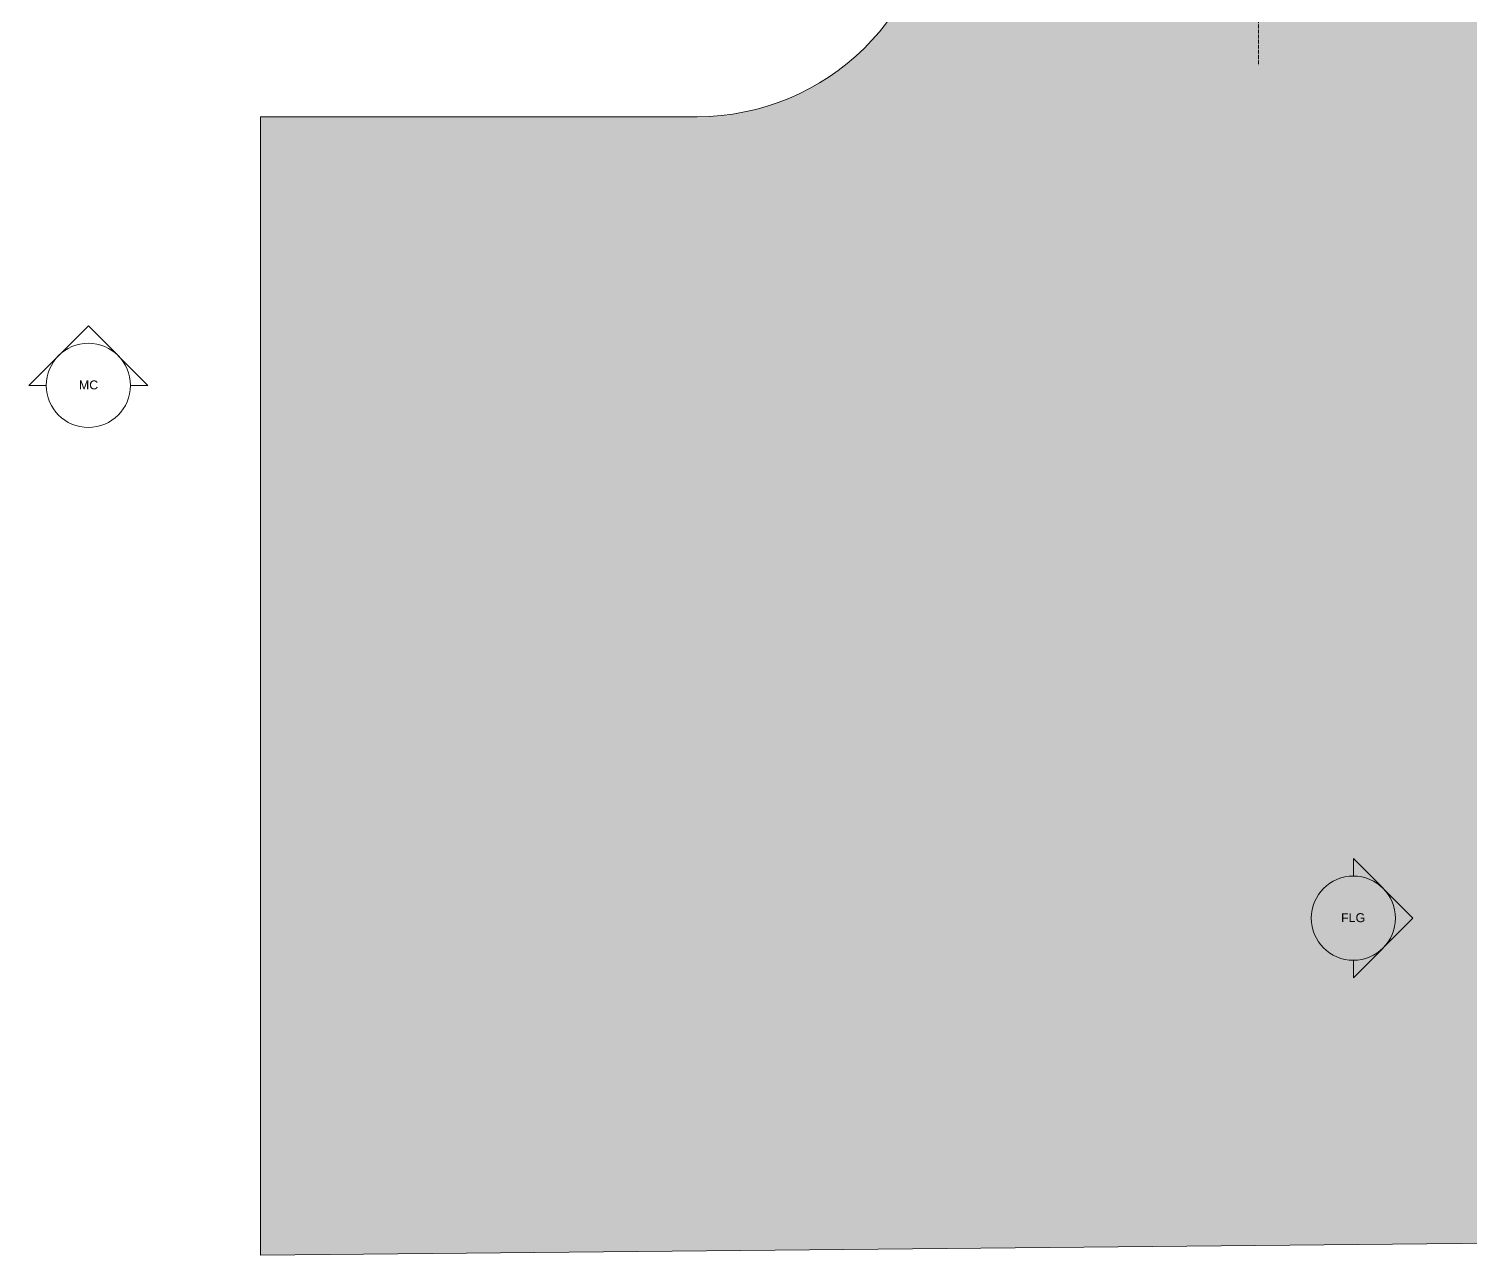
# Model space of a CAD drawing. Header units: millimetres. Extents: x 141848 to 1648660, y -821378 to -151356.
# Drawn here: x 356656 to 380870, y -295063 to -274458 of the extents above; entities that cross this region are included whole.
import ezdxf

# ---------------------------------------------------------------- set-up
doc = ezdxf.new("R2010")
doc.units = ezdxf.units.MM
doc.header["$MEASUREMENT"] = 0
doc.linetypes.add('HIDDEN', pattern=[0.375, 0.25, -0.125])
doc.layers.add('Marques - Façades', color=7, linetype='Continuous')
doc.styles.add('STYLE_GENERE_2', font='')
doc.styles.get('STYLE_GENERE_2').set_extended_font_data('Arial')

# ---------------------------------------------------------------- blocks, each defined once
blk = doc.blocks.new('Dalle_31_2', base_point=(360548, -295063))
at = {"linetype": 'Continuous', "lineweight": 0, "true_color": 0x6f6f6f}
h = blk.add_hatch(color=8, dxfattribs=at)
h.paths.add_polyline_path([(360548, -295063), (487920, -293827), (487920, -270903), (487463, -270903), (472886, -271041), (472886, -271062, 0.001346), (472886, -271073), (472897, -273095, -0.414214), (470908, -275106), (462184, -275106, -0.005189), (462131, -275116), (454148, -275196), (438771, -275253, -0.386553), (436573, -273475, -0.025189), (436562, -273329), (436569, -267730, -0.098562), (436800, -266944), (436817, -266952, -0.258849), (438655, -265606), (438653, -265587), (439337, -265587), (439337, -265687), (439337, -270687), (469237, -270687), (469237, -265687), (470908, -265687), (472605, -265687), (472605, -163738), (371863, -163738), (371863, -271041), (371883, -271041), (371883, -272001), (371883, -272001, -0.409427), (367883, -275935), (360548, -275935)])
h.paths.add_polyline_path([(377135, -260640), (373845, -260640), (373845, -248365), (373845, -243090), (373845, -242190), (377135, -242190)], flags=0)
h.paths.add_polyline_path([(380203, -193811), (380203, -171996), (431506, -171996), (464310, -171996), (464310, -262266), (464310, -262366), (438594, -262351), (437926, -262351), (436550, -262351), (436550, -189811), (412055, -189811), (412055, -201781), (412055, -204496), (415454, -204496), (415454, -208496), (415454, -218296), (405655, -218296), (405655, -222496), (415475, -222496), (415475, -260811), (380203, -260811), (380203, -230016)], flags=0)
h.paths.add_polyline_path([(381437, -269434, -0.090319), (381558, -268728, -0.201449), (382612, -267593, -0.104211), (383418, -267415), (384017, -267409, -0.104045), (384825, -267571, -0.238255), (385984, -268953, -0.055189), (386036, -269390), (386038, -269611), (386051, -270890), (385792, -271893, -0.267949), (384070, -272909), (383470, -272915, -0.193717), (382079, -272370, -0.070569), (381728, -271931, -0.131652), (381451, -270934)], flags=0)
h.paths.add_polyline_path([(392017, -273452), (392030, -267378, -0.380557), (394017, -265610), (394094, -265610), (394094, -270610), (409094, -270610), (409094, -265610), (414056, -265610, -0.414214), (415556, -267110), (415556, -273661, -0.345502), (413837, -275433), (394027, -275599, -0.415791), (392017, -273599)], flags=0)
h.paths.add_polyline_path([(424210, -271504, -0.134474), (423930, -270485), (423930, -268985, -0.414214), (425930, -266985), (426530, -266985, -0.414214), (428530, -268985), (428530, -270485, -0.12882), (428274, -271466, -0.270936), (426530, -272485), (425930, -272485, -0.26498)], flags=0)
at = {"color": 9, "linetype": 'Continuous', "lineweight": 5, "flags": 128}
blk.add_lwpolyline([(371863, -163738), (371863, -271041), (371883, -271041), (371883, -272001), (371883, -272001, -0.409427), (367883, -275935), (360548, -275935), (360548, -295063), (487920, -293827)], format="xyb", dxfattribs=at)
blk = doc.blocks.new('Ligne_6_2', base_point=(377312, -275066))
at = {"linetype": 'Continuous', "lineweight": 5, "true_color": 0x990000}
blk.add_hatch(color=14, dxfattribs=at).paths.add_polyline_path([(377312, -271830), (376437, -272705), (378187, -272705)])
at = {"color": 14, "linetype": 'Continuous', "lineweight": 5, "true_color": 0x990000}
for p, q in [((377312, -271830), (376437, -272705)), ((377312, -271830), (378187, -272705)), ((378187, -272705), (376437, -272705))]:
    blk.add_line(p, q, dxfattribs=at)
at = {"color": 12, "linetype": 'HIDDEN', "lineweight": 5, "true_color": 0xcc0000}
blk.add_line((377312, -275066), (377312, -272705), dxfattribs=at)
blk = doc.blocks.new('Façade_1_2', base_point=(357656, -280449))
at = {"layer": 'Marques - Façades', "color": 7, "linetype": 'Continuous', "lineweight": 5}
for p, q in [((357656, -279449), (356656, -280449)), ((358656, -280449), (357656, -279449)), ((356656, -280449), (356949, -280449)), ((358363, -280449), (358656, -280449))]:
    blk.add_line(p, q, dxfattribs=at)
blk.add_circle((357656, -280449), 707, dxfattribs=at)
at = {"layer": 'Marques - Façades', "color": 7, "lineweight": 5, "insert": (357496, -280518), "char_height": 150, "attachment_point": 7, "style": 'STYLE_GENERE_2'}
blk.add_mtext('\\A1;{\\pql;\\pt0;\\fArial|b0|i0|c0|p38;MC}', dxfattribs=at)
blk = doc.blocks.new('Façade_5_2', base_point=(378907, -152356))
at = {"layer": 'Marques - Façades', "color": 7, "linetype": 'Continuous', "lineweight": 5}
for p, q in [((378907, -288693), (378907, -288400)), ((378907, -288400), (379907, -289400)), ((379907, -289400), (378907, -290400)), ((378907, -290400), (378907, -290107))]:
    blk.add_line(p, q, dxfattribs=at)
blk.add_circle((378907, -289400), 707, dxfattribs=at)
at = {"layer": 'Marques - Façades', "color": 7, "lineweight": 5, "insert": (379107, -289469), "char_height": 150, "attachment_point": 9, "style": 'STYLE_GENERE_2'}
blk.add_mtext('\\A1;{\\pqr;\\pt0;\\fArial|b0|i0|c0|p38;FLG}', dxfattribs=at)

msp = doc.modelspace()

# ---------------------------------------------------------------- block references
at = {"color": 9, "linetype": 'Continuous', "lineweight": 5}
msp.add_blockref('Dalle_31_2', (360547.961, -295062.571), dxfattribs=at)
at = {"color": 12, "linetype": 'HIDDEN', "lineweight": 5, "true_color": 0xcc0000}
msp.add_blockref('Ligne_6_2', (377311.524, -275066.066), dxfattribs=at)
at = {"layer": 'Marques - Façades', "color": 14, "lineweight": 5, "true_color": 0xa40f02}
for name, p in [('Façade_5_2', (378907.257, -152356.339)), ('Façade_1_2', (357656.13, -280449.022))]:
    msp.add_blockref(name, p, dxfattribs=at)

doc.saveas('drawing.dxf')
